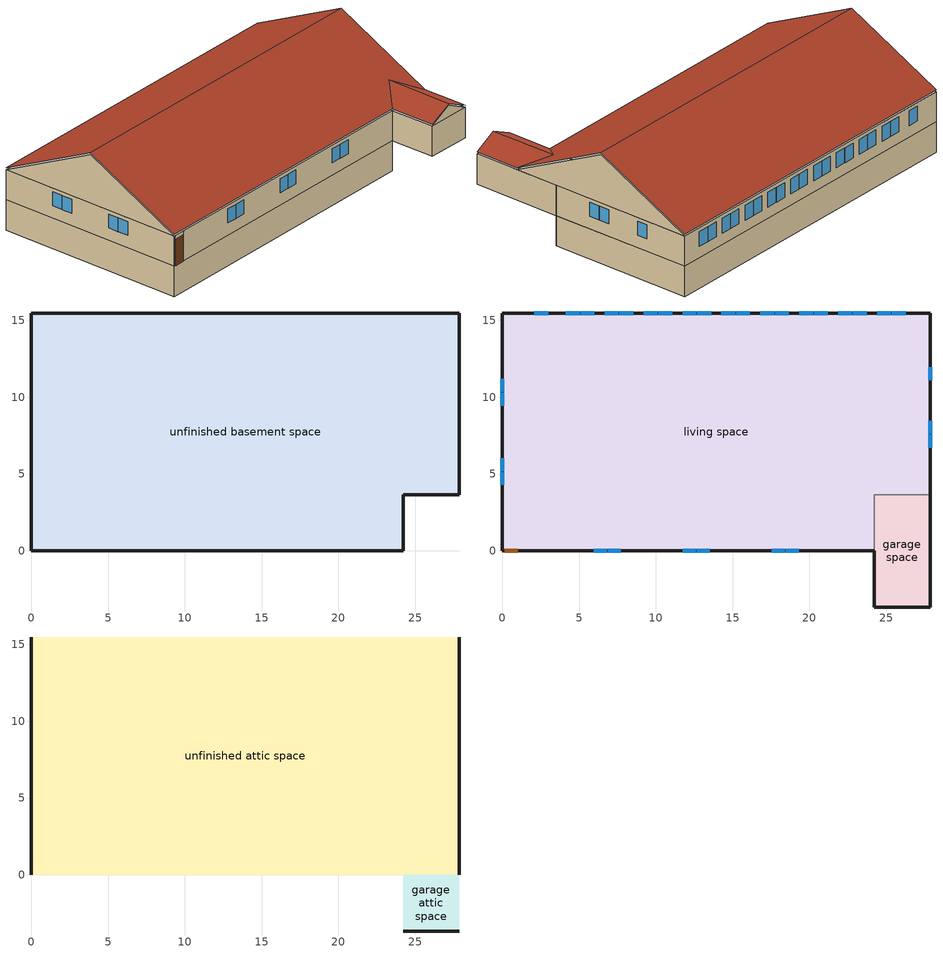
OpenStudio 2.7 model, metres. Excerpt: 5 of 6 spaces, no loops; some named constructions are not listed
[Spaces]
unfinished basement space
 floor foundation (FloorFndGrndUnfinB): 0,0 0,15.48 27.87,15.48 27.87,3.66 24.21,3.66 24.21,0 z-2.44
 wall foundation (WallFndGrndUnfinB): 0,15.48 0,0 24.21,0 24.21,3.66 27.87,3.66 27.87,15.48 0,15.48 z-2.44:0
garage space
 floor foundation (FloorFndGrndUnfinSlab): 24.21,-3.66 24.21,3.66 27.87,3.66 27.87,-3.66 z0
 wall outside (WallExtUninsUnfin): 24.21,0 24.21,-3.66 27.87,-3.66 27.87,3.66 z0:2.44
 wall to living space (WallIntFinInsUnfin Reversed): 27.87,3.66 24.21,3.66 24.21,0 z0:2.44
living space
 floor to unfinished basement space (FloorUnfinBInsFin Reversed): 0,0 0,15.48 27.87,15.48 27.87,3.66 24.21,3.66 24.21,0 z0
 wall outside (WallExtInsFin): 27.87,3.66 27.87,15.48 0,15.48 0,0 0.13,0 1.05,0 24.21,0 z0:2.44
 window (WindowConstruction): 5.97,0 6.81,0 / 6.87,0 7.71,0 / 11.76,0 12.6,0 / 12.66,0 13.5,0 / 17.55,0 18.39,0 / 18.45,0 19.29,0 / 0,11.19 0,10.35 / 0,10.29 0,9.45 / 0,6.03 0,5.19 / 0,5.13 0,4.29 z1.01:2.13; 26.26,15.48 25.36,15.48 / 25.3,15.48 24.41,15.48 / 23.73,15.48 22.83,15.48 / 22.77,15.48 21.87,15.48 / 21.19,15.48 20.3,15.48 / 20.24,15.48 19.34,15.48 / 18.66,15.48 17.76,15.48 / 17.7,15.48 16.81,15.48 / 16.13,15.48 15.23,15.48 / 15.17,15.48 14.27,15.48 / 13.59,15.48 12.7,15.48 / 12.64,15.48 11.74,15.48 / 11.06,15.48 10.16,15.48 / 10.1,15.48 9.21,15.48 / 8.53,15.48 7.63,15.48 / 7.57,15.48 6.67,15.48 / 5.99,15.48 5.1,15.48 / 5.04,15.48 4.14,15.48 / 2.98,15.48 2.08,15.48 z0.94:2.13; 27.87,6.72 27.87,7.57 / 27.87,7.63 27.87,8.48 / 27.87,11.12 27.87,11.97 z1:2.13
 door (Door): 0.15,0 1.02,0 z0:2.13
unfinished attic space
 floor to garage space (FloorUnfinUninsUnfin): 27.87,3.66 27.87,0 24.21,0 24.21,3.66 z2.44
 floor to living space (FloorFinInsUnfinAttic): 27.87,15.48 27.87,3.66 24.21,3.66 24.21,0 0,0 0,15.48 z2.44
 wall outside (WallExtUninsUnfin): 0,7.74,6.31 0,15.48,2.44 0,0,2.44; 27.87,7.74,6.31 27.87,0,2.44 27.87,15.48,2.44
 roof outside (RoofUnfinInsExt): 0,7.74,6.46 27.87,7.74,6.46 27.87,15.48,2.59 0,15.48,2.59; 0,7.74,6.46 0,0,2.59 24.21,0,2.59 26.04,1.83,3.51 27.87,0,2.59 27.87,7.74,6.46
garage attic space
 floor to garage space (FloorUnfinUninsUnfin): 24.21,-3.66 24.21,0 27.87,0 27.87,-3.66 z2.44
 wall outside (WallExtUninsUnfin): 24.21,-3.66,2.44 27.87,-3.66,2.44 26.04,-3.66,3.35
 roof outside (RoofUnfinInsExt): 24.21,0,2.59 24.21,-3.66,2.59 26.04,-3.66,3.51 26.04,1.83,3.51; 27.87,0,2.59 26.04,1.83,3.51 26.04,-3.66,3.51 27.87,-3.66,2.59
[Material] Roughness=Rough
Name | Thickness {m} | Conductivity {W/m-K} | Density {kg/m3} | Specific Heat {J/kg-K} | Thermal Absorptance | Solar Absorptance | Visible Absorptance
FloorUAAdditionalCeilingIns | 0.12827 | 0.0411113 | 16.02 | 1046.75
FloorUATrussandIns | 0.0889 | 0.0436674 | 50.7834 | 1165.1
Drywall 0.5 in. | 0.0127 | 0.160291 | 801 | 837.4 | 0.9 | 0.5 | 0.1
RoofSheathing | 0.01905 | 0.115458 | 512.64 | 1214.23
FloorIns | 0.23495 | 2.59817 | 67.691 | 1210.98
Wood Floor | 0.015875 | 0.115458 | 544.68 | 1214.23
Floor Covering | 0.0127 | 0.0433444 | 54.468 | 1339.84 | 0.9 | 0.9
FloorFinStudAndAirFloor | 0.1397 | 0.606274 | 67.691 | 1210.98
WallSheathing | 0.0127 | 0.115458 | 512.64 | 1214.23
WallStudAndCavity | 0.0889 | 0.0844273 | 45.657 | 1046.75
[Construction]
FloorFinInsUnfinAttic Reversed: Drywall 0.5 in., FloorUATrussandIns, FloorUAAdditionalCeilingIns
FloorUnfinBInsFin: FloorIns, RoofSheathing, Wood Floor, Floor Covering
FloorUnfinUninsUnfin Reversed: RoofSheathing, FloorFinStudAndAirFloor
WallIntFinInsUnfin: WallSheathing, WallStudAndCavity
[Schedule:Ruleset]
Name | Default Day Schedule
res nv_1 temp schedule | Schedule Day 19
res nv_1 avail schedule | Schedule Day 20
res mv_1 range exhaust schedule | Schedule Day 21
res mv_1 bath exhaust schedule | Schedule Day 22
[Schedule:Day]
Schedule Day 19; Schedule Day 20; Schedule Day 21; Schedule Day 22: 24, 0, 0
res nv_1 temp schedule allday1; res nv_1 temp schedule allday2; res nv_1 temp schedule allday3; res nv_1 temp schedule allday4; res nv_1 temp schedule allday11; res nv_1 temp schedule allday12: 1, 0, 23.8889, 24, 0, 23.8889
res nv_1 temp schedule allday5; res nv_1 temp schedule allday6; res nv_1 temp schedule allday10: 24, 0, 22.2222
res nv_1 temp schedule allday7; res nv_1 temp schedule allday8; res nv_1 temp schedule allday9: 1, 0, 22.2222, 24, 0, 22.2222
res nv_1 availability schedule allday1 on; res nv_1 availability schedule allday1 on 1; res nv_1 availability schedule allday1 on 2; res nv_1 availability schedule allday1 on 3; res nv_1 availability schedule allday1 on 4; res nv_1 availability schedule allday1 on 5; res nv_1 availability schedule allday1 on 6; res nv_1 availability schedule allday1 on 7; res nv_1 availability schedule allday1 on 8; res nv_1 availability schedule allday1 on 9; res nv_1 availability schedule allday1 on 10; res nv_1 availability schedule allday1 on 11: 1, 0, 1, 2, 0, 1, 3, 0, 1, 4, 0, 1, 5, 0, 1, 6, 0, 1, 7, 0, 1, 8, 0, 1, 9, 0, 1, 10, 0, 1, 11, 0, 1, 12, 0, 1, 13, 0, 1, 14, 0, 1, 15, 0, 1, 16, 0, 1, 17, 0, 1, 18, 0, 1, 19, 0, 1, 20, 0, 1, 21, 0, 1, 22, 0, 1, 23, 0, 1, 24, 0, 1
res mv_1 range exhaust schedule allday1; res mv_1 range exhaust schedule allday2; res mv_1 range exhaust schedule allday3; res mv_1 range exhaust schedule allday4; res mv_1 range exhaust schedule allday5; res mv_1 range exhaust schedule allday6; res mv_1 range exhaust schedule allday7; res mv_1 range exhaust schedule allday8; res mv_1 range exhaust schedule allday9; res mv_1 range exhaust schedule allday10; res mv_1 range exhaust schedule allday11; res mv_1 range exhaust schedule allday12: 15, 0, 0, 16, 0, 1, 24, 0, 0
res mv_1 bath exhaust schedule allday1; res mv_1 bath exhaust schedule allday2; res mv_1 bath exhaust schedule allday3; res mv_1 bath exhaust schedule allday4; res mv_1 bath exhaust schedule allday5; res mv_1 bath exhaust schedule allday6; res mv_1 bath exhaust schedule allday7; res mv_1 bath exhaust schedule allday8; res mv_1 bath exhaust schedule allday9; res mv_1 bath exhaust schedule allday10; res mv_1 bath exhaust schedule allday11; res mv_1 bath exhaust schedule allday12: 4, 0, 0, 5, 0, 1, 24, 0, 0
[Schedule:Rule] Apply Monday=Yes; Apply Wednesday=Yes; Apply Friday=Yes; Date Specification Type=DateRange; Start Day=1
Name | Schedule Ruleset | Rule Order | Day Schedule | Apply Sunday | Apply Tuesday | Apply Thursday | Apply Saturday | Start Month | End Month | End Day
res nv_1 temp schedule allday ruleset1 | res nv_1 temp schedule | 11 | res nv_1 temp schedule allday1 | Yes | Yes | Yes | Yes | 1 | 1 | 31
res nv_1 temp schedule allday ruleset2 | res nv_1 temp schedule | 10 | res nv_1 temp schedule allday2 | Yes | Yes | Yes | Yes | 2 | 2 | 28
res nv_1 temp schedule allday ruleset3 | res nv_1 temp schedule | 9 | res nv_1 temp schedule allday3 | Yes | Yes | Yes | Yes | 3 | 3 | 31
res nv_1 temp schedule allday ruleset4 | res nv_1 temp schedule | 8 | res nv_1 temp schedule allday4 | Yes | Yes | Yes | Yes | 4 | 4 | 30
res nv_1 temp schedule allday ruleset5 | res nv_1 temp schedule | 7 | res nv_1 temp schedule allday5 | Yes | Yes | Yes | Yes | 5 | 5 | 31
res nv_1 temp schedule allday ruleset6 | res nv_1 temp schedule | 6 | res nv_1 temp schedule allday6 | Yes | Yes | Yes | Yes | 6 | 6 | 30
res nv_1 temp schedule allday ruleset7 | res nv_1 temp schedule | 5 | res nv_1 temp schedule allday7 | Yes | Yes | Yes | Yes | 7 | 7 | 31
res nv_1 temp schedule allday ruleset8 | res nv_1 temp schedule | 4 | res nv_1 temp schedule allday8 | Yes | Yes | Yes | Yes | 8 | 8 | 31
res nv_1 temp schedule allday ruleset9 | res nv_1 temp schedule | 3 | res nv_1 temp schedule allday9 | Yes | Yes | Yes | Yes | 9 | 9 | 30
res nv_1 temp schedule allday ruleset10 | res nv_1 temp schedule | 2 | res nv_1 temp schedule allday10 | Yes | Yes | Yes | Yes | 10 | 10 | 31
res nv_1 temp schedule allday ruleset11 | res nv_1 temp schedule | 1 | res nv_1 temp schedule allday11 | Yes | Yes | Yes | Yes | 11 | 11 | 30
res nv_1 temp schedule allday ruleset12 | res nv_1 temp schedule | 0 | res nv_1 temp schedule allday12 | Yes | Yes | Yes | Yes | 12 | 12 | 31
res nv_1 availability schedule allday ruleset1 on | res nv_1 avail schedule | 11 | res nv_1 availability schedule allday1 on |  |  |  |  | 1 | 1 | 31
res nv_1 availability schedule allday ruleset2 on | res nv_1 avail schedule | 10 | res nv_1 availability schedule allday1 on 1 |  |  |  |  | 2 | 2 | 28
res nv_1 availability schedule allday ruleset3 on | res nv_1 avail schedule | 9 | res nv_1 availability schedule allday1 on 2 |  |  |  |  | 3 | 3 | 31
res nv_1 availability schedule allday ruleset4 on | res nv_1 avail schedule | 8 | res nv_1 availability schedule allday1 on 3 |  |  |  |  | 4 | 4 | 30
res nv_1 availability schedule allday ruleset5 on | res nv_1 avail schedule | 7 | res nv_1 availability schedule allday1 on 4 |  |  |  |  | 5 | 5 | 31
res nv_1 availability schedule allday ruleset6 on | res nv_1 avail schedule | 6 | res nv_1 availability schedule allday1 on 5 |  |  |  |  | 6 | 6 | 30
res nv_1 availability schedule allday ruleset7 on | res nv_1 avail schedule | 5 | res nv_1 availability schedule allday1 on 6 |  |  |  |  | 7 | 7 | 31
res nv_1 availability schedule allday ruleset8 on | res nv_1 avail schedule | 4 | res nv_1 availability schedule allday1 on 7 |  |  |  |  | 8 | 8 | 31
res nv_1 availability schedule allday ruleset9 on | res nv_1 avail schedule | 3 | res nv_1 availability schedule allday1 on 8 |  |  |  |  | 9 | 9 | 30
res nv_1 availability schedule allday ruleset10 on | res nv_1 avail schedule | 2 | res nv_1 availability schedule allday1 on 9 |  |  |  |  | 10 | 10 | 31
res nv_1 availability schedule allday ruleset11 on | res nv_1 avail schedule | 1 | res nv_1 availability schedule allday1 on 10 |  |  |  |  | 11 | 11 | 30
res nv_1 availability schedule allday ruleset12 on | res nv_1 avail schedule | 0 | res nv_1 availability schedule allday1 on 11 |  |  |  |  | 12 | 12 | 31
res mv_1 range exhaust schedule allday ruleset1 | res mv_1 range exhaust schedule | 11 | res mv_1 range exhaust schedule allday1 | Yes | Yes | Yes | Yes | 1 | 1 | 31
res mv_1 range exhaust schedule allday ruleset2 | res mv_1 range exhaust schedule | 10 | res mv_1 range exhaust schedule allday2 | Yes | Yes | Yes | Yes | 2 | 2 | 28
res mv_1 range exhaust schedule allday ruleset3 | res mv_1 range exhaust schedule | 9 | res mv_1 range exhaust schedule allday3 | Yes | Yes | Yes | Yes | 3 | 3 | 31
res mv_1 range exhaust schedule allday ruleset4 | res mv_1 range exhaust schedule | 8 | res mv_1 range exhaust schedule allday4 | Yes | Yes | Yes | Yes | 4 | 4 | 30
res mv_1 range exhaust schedule allday ruleset5 | res mv_1 range exhaust schedule | 7 | res mv_1 range exhaust schedule allday5 | Yes | Yes | Yes | Yes | 5 | 5 | 31
res mv_1 range exhaust schedule allday ruleset6 | res mv_1 range exhaust schedule | 6 | res mv_1 range exhaust schedule allday6 | Yes | Yes | Yes | Yes | 6 | 6 | 30
res mv_1 range exhaust schedule allday ruleset7 | res mv_1 range exhaust schedule | 5 | res mv_1 range exhaust schedule allday7 | Yes | Yes | Yes | Yes | 7 | 7 | 31
res mv_1 range exhaust schedule allday ruleset8 | res mv_1 range exhaust schedule | 4 | res mv_1 range exhaust schedule allday8 | Yes | Yes | Yes | Yes | 8 | 8 | 31
res mv_1 range exhaust schedule allday ruleset9 | res mv_1 range exhaust schedule | 3 | res mv_1 range exhaust schedule allday9 | Yes | Yes | Yes | Yes | 9 | 9 | 30
res mv_1 range exhaust schedule allday ruleset10 | res mv_1 range exhaust schedule | 2 | res mv_1 range exhaust schedule allday10 | Yes | Yes | Yes | Yes | 10 | 10 | 31
res mv_1 range exhaust schedule allday ruleset11 | res mv_1 range exhaust schedule | 1 | res mv_1 range exhaust schedule allday11 | Yes | Yes | Yes | Yes | 11 | 11 | 30
res mv_1 range exhaust schedule allday ruleset12 | res mv_1 range exhaust schedule | 0 | res mv_1 range exhaust schedule allday12 | Yes | Yes | Yes | Yes | 12 | 12 | 31
res mv_1 bath exhaust schedule allday ruleset1 | res mv_1 bath exhaust schedule | 11 | res mv_1 bath exhaust schedule allday1 | Yes | Yes | Yes | Yes | 1 | 1 | 31
res mv_1 bath exhaust schedule allday ruleset2 | res mv_1 bath exhaust schedule | 10 | res mv_1 bath exhaust schedule allday2 | Yes | Yes | Yes | Yes | 2 | 2 | 28
res mv_1 bath exhaust schedule allday ruleset3 | res mv_1 bath exhaust schedule | 9 | res mv_1 bath exhaust schedule allday3 | Yes | Yes | Yes | Yes | 3 | 3 | 31
res mv_1 bath exhaust schedule allday ruleset4 | res mv_1 bath exhaust schedule | 8 | res mv_1 bath exhaust schedule allday4 | Yes | Yes | Yes | Yes | 4 | 4 | 30
res mv_1 bath exhaust schedule allday ruleset5 | res mv_1 bath exhaust schedule | 7 | res mv_1 bath exhaust schedule allday5 | Yes | Yes | Yes | Yes | 5 | 5 | 31
res mv_1 bath exhaust schedule allday ruleset6 | res mv_1 bath exhaust schedule | 6 | res mv_1 bath exhaust schedule allday6 | Yes | Yes | Yes | Yes | 6 | 6 | 30
res mv_1 bath exhaust schedule allday ruleset7 | res mv_1 bath exhaust schedule | 5 | res mv_1 bath exhaust schedule allday7 | Yes | Yes | Yes | Yes | 7 | 7 | 31
res mv_1 bath exhaust schedule allday ruleset8 | res mv_1 bath exhaust schedule | 4 | res mv_1 bath exhaust schedule allday8 | Yes | Yes | Yes | Yes | 8 | 8 | 31
res mv_1 bath exhaust schedule allday ruleset9 | res mv_1 bath exhaust schedule | 3 | res mv_1 bath exhaust schedule allday9 | Yes | Yes | Yes | Yes | 9 | 9 | 30
res mv_1 bath exhaust schedule allday ruleset10 | res mv_1 bath exhaust schedule | 2 | res mv_1 bath exhaust schedule allday10 | Yes | Yes | Yes | Yes | 10 | 10 | 31
res mv_1 bath exhaust schedule allday ruleset11 | res mv_1 bath exhaust schedule | 1 | res mv_1 bath exhaust schedule allday11 | Yes | Yes | Yes | Yes | 11 | 11 | 30
res mv_1 bath exhaust schedule allday ruleset12 | res mv_1 bath exhaust schedule | 0 | res mv_1 bath exhaust schedule allday12 | Yes | Yes | Yes | Yes | 12 | 12 | 31
